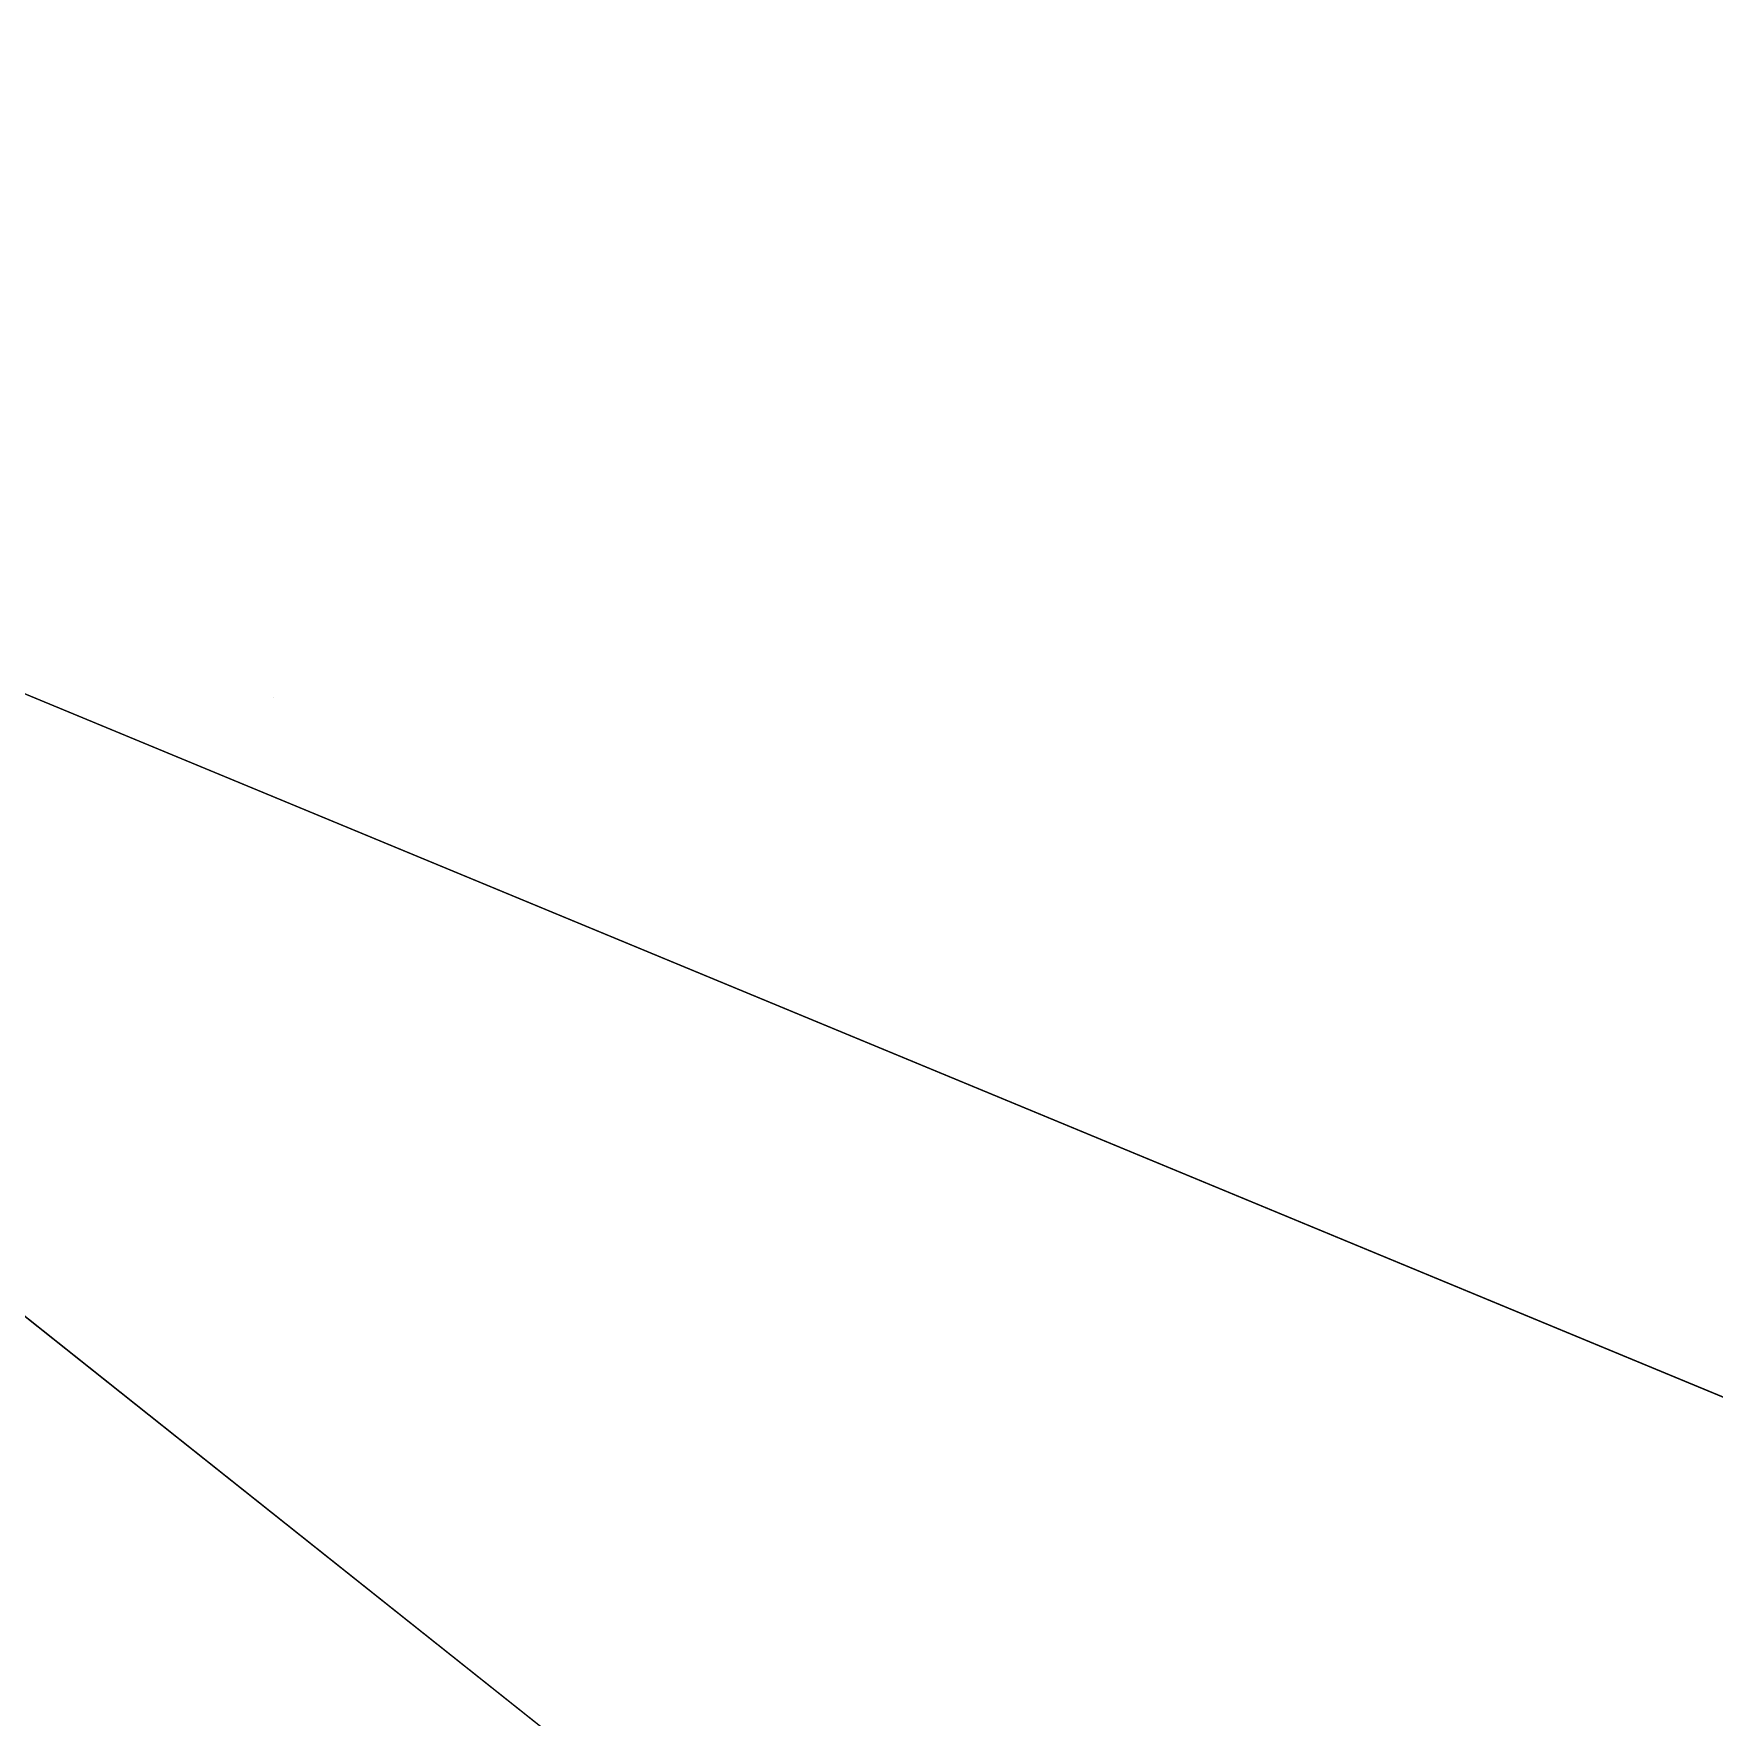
# Model space of a CAD drawing. Header units: millimetres. Extents: x -1419336 to 38707697, y -75591640 to 81.
# Drawn here: x 61630 to 124632, y -63738 to -624 of the extents above; entities that cross this region are included whole.
import ezdxf

# ---------------------------------------------------------------- set-up
doc = ezdxf.new("R2010")
doc.units = ezdxf.units.MM
doc.layers.add('Image', color=7, linetype='Continuous')
doc.layers.add('Plane_Table_Station', color=1, linetype='Continuous', lineweight=25)
doc.styles.get("Standard").update_dxf_attribs({"font": 'SakalBharati.ttf'})
doc.dimstyles.get("Standard").update_dxf_attribs({"dimtxt": 0.18, "dimasz": 0.18, "dimexe": 0.18, "dimexo": 0.0625, "dimgap": 0.09, "dimtad": 0, "dimtih": 1, "dimtoh": 1, "dimdec": 4, "dimzin": 0, "dimdsep": 46, "dimtxsty": 'Standard', "dimcen": 0.09, "dimadec": 0, "dimazin": 0, "dimtfac": 1, "dimtdec": 4, "dimtofl": 0, "dimtmove": 0, "dimatfit": 3, "dimfxl": 1, "dimtolj": 1, "dimtzin": 0, "dimarcsym": 0})
picture_1 = doc.add_image_def('image1.jpg', size_in_pixel=(14330, 10848))
picture_2 = doc.add_image_def('image3.jpg', size_in_pixel=(14388, 11097))
picture_3 = doc.add_image_def('image4.jpg', size_in_pixel=(14559, 11110))
picture_4 = doc.add_image_def('image5.jpg', size_in_pixel=(14666, 11006))
picture_5 = doc.add_image_def('image6.jpg', size_in_pixel=(13892, 10901))
picture_6 = doc.add_image_def('image7.jpg', size_in_pixel=(14576, 11112))
picture_7 = doc.add_image_def('image10.jpg', size_in_pixel=(14448, 10842))

msp = doc.modelspace()

# ---------------------------------------------------------------- pictures from other files: only their frames are drawn
at = {"layer": 'Image'}
image = msp.add_image(picture_4, insert=(1508, -624), size_in_units=(23932776, 17959276), rotation=-22.4898644, dxfattribs=at)
image.dxf.v_pixel = (1507.68379, -624.15342)
image.dxf.flags = 7
image = msp.add_image(picture_2, insert=(737, -1221), size_in_units=(20516866, 15823029), rotation=-58.8632984, dxfattribs=at)
image.dxf.v_pixel = (737.27988, -1220.47621)
image.dxf.flags = 7
image = msp.add_image(picture_1, insert=(1525, -1212), size_in_units=(27913819, 21130163), rotation=-38.4726128, dxfattribs=at)
image.dxf.v_pixel = (1524.9809, -1211.82184)
image.dxf.flags = 7
image = msp.add_image(picture_6, insert=(727, -1807), size_in_units=(28387419, 21640204), rotation=-68.0884832, dxfattribs=at)
image.dxf.v_pixel = (726.71027, -1806.7935)
image.dxf.flags = 7
image = msp.add_image(picture_7, insert=(1518, -1804), size_in_units=(34066224, 25562845), rotation=-49.9287685, dxfattribs=at)
image.dxf.v_pixel = (1517.77795, -1804.26915)
image.dxf.flags = 7
image = msp.add_image(picture_3, insert=(480, -2397), size_in_units=(35593246, 27160442), rotation=-78.6857265, dxfattribs=at)
image.dxf.v_pixel = (479.57482, -2397.1836)
image.dxf.flags = 7
image = msp.add_image(picture_5, insert=(1534, -2386), size_in_units=(39400248, 30916269), rotation=-57.2638311, dxfattribs=at)
image.dxf.v_pixel = (1533.663, -2385.64698)
image.dxf.flags = 7

# ---------------------------------------------------------------- leaders
at = {"layer": 'Plane_Table_Station'}
msp.add_leader([(70627, -25526), (70636, -25526)], dimstyle='Standard', dxfattribs=at)
msp.add_leader([(70627, -25526), (70636, -25526)], dimstyle='Standard', dxfattribs=at)
msp.add_leader([(70627, -25526), (70636, -25526)], dimstyle='Standard', dxfattribs=at)
msp.add_leader([(70627, -25526), (70636, -25526)], dimstyle='Standard', dxfattribs=at)
msp.add_leader([(70627, -25526), (70636, -25526)], dimstyle='Standard', dxfattribs=at)
msp.add_leader([(70627, -25526), (70636, -25526)], dimstyle='Standard', dxfattribs=at)
msp.add_leader([(70627, -25526), (70636, -25526)], dimstyle='Standard', dxfattribs=at)
msp.add_leader([(70627, -25526), (70636, -25526)], dimstyle='Standard', dxfattribs=at)
msp.add_leader([(70627, -25526), (70636, -25526)], dimstyle='Standard', dxfattribs=at)
msp.add_leader([(70627, -25526), (70636, -25526)], dimstyle='Standard', dxfattribs=at)
msp.add_leader([(70627, -25526), (70636, -25526)], dimstyle='Standard', dxfattribs=at)
msp.add_leader([(70627, -25526), (70636, -25526)], dimstyle='Standard', dxfattribs=at)
msp.add_leader([(70627, -25526), (70636, -25526)], dimstyle='Standard', dxfattribs=at)
msp.add_leader([(70627, -25526), (70636, -25526)], dimstyle='Standard', dxfattribs=at)
msp.add_leader([(70627, -25526), (70636, -25526)], dimstyle='Standard', dxfattribs=at)
msp.add_leader([(70627, -25526), (70636, -25526)], dimstyle='Standard', dxfattribs=at)
msp.add_leader([(70627, -25526), (70636, -25526)], dimstyle='Standard', dxfattribs=at)
msp.add_leader([(70627, -25526), (70636, -25526)], dimstyle='Standard', dxfattribs=at)
msp.add_leader([(70627, -25526), (70636, -25526)], dimstyle='Standard', dxfattribs=at)
msp.add_leader([(70627, -25526), (70636, -25526)], dimstyle='Standard', dxfattribs=at)
msp.add_leader([(70627, -25526), (70636, -25526)], dimstyle='Standard', dxfattribs=at)
msp.add_leader([(70627, -25526), (70636, -25526)], dimstyle='Standard', dxfattribs=at)
msp.add_leader([(70627, -25526), (70636, -25526)], dimstyle='Standard', dxfattribs=at)
msp.add_leader([(70627, -25526), (70636, -25526)], dimstyle='Standard', dxfattribs=at)
msp.add_leader([(70627, -25526), (70636, -25526)], dimstyle='Standard', dxfattribs=at)
msp.add_leader([(70627, -25526), (70636, -25526)], dimstyle='Standard', dxfattribs=at)
msp.add_leader([(70627, -25526), (70636, -25526)], dimstyle='Standard', dxfattribs=at)
msp.add_leader([(70627, -25526), (70636, -25526)], dimstyle='Standard', dxfattribs=at)
msp.add_leader([(70627, -25526), (70636, -25526)], dimstyle='Standard', dxfattribs=at)
msp.add_leader([(70627, -25526), (70636, -25526)], dimstyle='Standard', dxfattribs=at)
msp.add_leader([(70627, -25526), (70636, -25526)], dimstyle='Standard', dxfattribs=at)
msp.add_leader([(70627, -25526), (70636, -25526)], dimstyle='Standard', dxfattribs=at)
msp.add_leader([(70627, -25526), (70636, -25526)], dimstyle='Standard', dxfattribs=at)
msp.add_leader([(70627, -25526), (70636, -25526)], dimstyle='Standard', dxfattribs=at)
msp.add_leader([(70627, -25526), (70636, -25526)], dimstyle='Standard', dxfattribs=at)
msp.add_leader([(70627, -25526), (70636, -25526)], dimstyle='Standard', dxfattribs=at)
msp.add_leader([(70627, -25526), (70636, -25526)], dimstyle='Standard', dxfattribs=at)
msp.add_leader([(70627, -25526), (70636, -25526)], dimstyle='Standard', dxfattribs=at)
msp.add_leader([(70627, -25526), (70636, -25526)], dimstyle='Standard', dxfattribs=at)
msp.add_leader([(70627, -25526), (70636, -25526)], dimstyle='Standard', dxfattribs=at)
msp.add_leader([(70627, -25526), (70636, -25526)], dimstyle='Standard', dxfattribs=at)
msp.add_leader([(70627, -25526), (70636, -25526)], dimstyle='Standard', dxfattribs=at)
msp.add_leader([(70627, -25526), (70636, -25526)], dimstyle='Standard', dxfattribs=at)
msp.add_leader([(70627, -25526), (70636, -25526)], dimstyle='Standard', dxfattribs=at)
msp.add_leader([(70627, -25526), (70636, -25526)], dimstyle='Standard', dxfattribs=at)
msp.add_leader([(70627, -25526), (70636, -25526)], dimstyle='Standard', dxfattribs=at)

doc.saveas('drawing.dxf')
